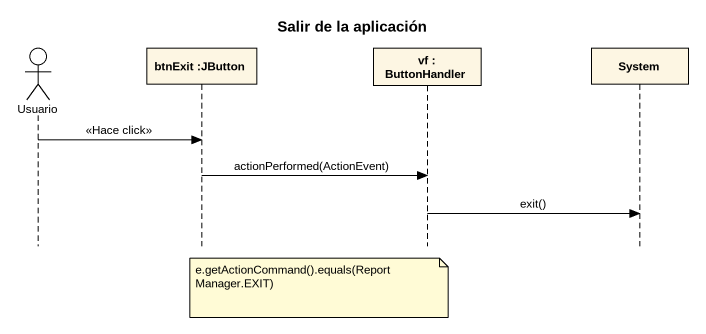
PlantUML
@startuml
title Salir de la aplicación
hide footbox
actor Usuario
participant "btnExit :JButton" as btnExit_JButton
participant "vf : ButtonHandler" as vf
participant System

Usuario -> btnExit_JButton : <<Hace click>>
btnExit_JButton -> vf : actionPerformed(ActionEvent)
vf -> System : exit()
note over vf : e.getActionCommand().equals(ReportManager.EXIT)
@enduml
